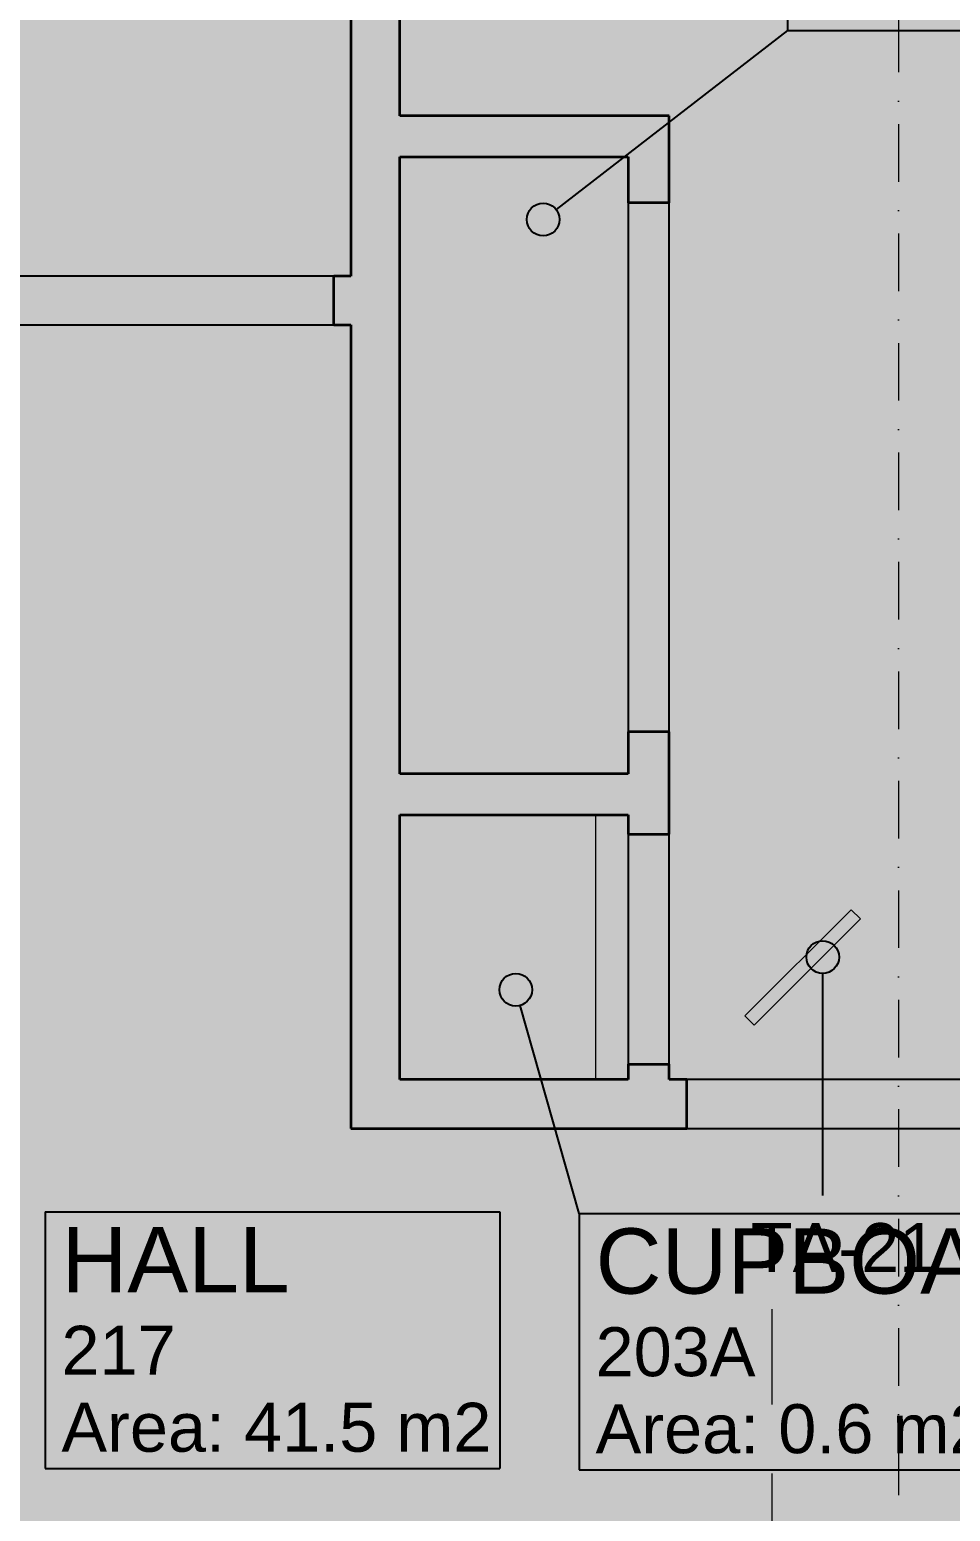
# Model space of a CAD drawing. Header units: millimetres. Extents: x -14278 to 101596, y -22378 to 34603.
# Drawn here: x 63031 to 65849, y 4946 to 9484 of the extents above; entities that cross this region are included whole.
import ezdxf
from ezdxf.enums import TextEntityAlignment as Align

# ---------------------------------------------------------------- set-up
doc = ezdxf.new("R2010")
doc.units = ezdxf.units.MM
doc.header["$MEASUREMENT"] = 0
doc.linetypes.add('Dot & Dashed', pattern=[335.138881, 176.388884, -88.194442, 0, -70.555556])
doc.linetypes.add('Long Dashed', pattern=[529.166651, 317.499995, -211.666656])
for name, color, linetype in [('A-Zz_20_10_90-T_TextFFEInternal', 7, 'Continuous'), ('A-Zz_60_50_80-P_MarkerSectionStairs', 7, 'Continuous'), ('NewA-Ee_25_10-M_WallsInternal', 7, 'Continuous'), ('NewA-Ee_30_40-M_Floors', 7, 'Continuous'), ('NewA-Ee_40_20-M_GeneralFFAndEInternalEquipment', 7, 'Continuous'), ('NewA-Ee_40_20-M_GeneralFFAndEInternalFixed', 7, 'Continuous'), ('NewA-SL-M_SpacesInternal', 7, 'Continuous'), ('NewA-Ss_30_25-M_CeilingAndSoffitSystems', 7, 'Continuous'), ('NewA-Zz_20_10_90-T_TextFFEInternal', 7, 'Continuous'), ('NewA-Zz_35_40_80-M_GridStructural', 7, 'Continuous'), ('NewA-Zz_50_10_90-P_BoundarySpace', 7, 'Continuous'), ('NewA-Zz_50_90_00-M_GrossInternal', 7, 'Continuous')]:
    doc.layers.add(name, color=color, linetype=linetype)
doc.styles.add('GENERATED_STYLE_1', font='')
doc.styles.get('GENERATED_STYLE_1').set_extended_font_data('Arial')

# ---------------------------------------------------------------- blocks, each defined once
blk = doc.blocks.new('Slab_29_2', base_point=(92290.2, 4673.4))
at = {"layer": 'NewA-Ee_30_40-M_Floors', "linetype": 'Continuous', "lineweight": 13}
blk.add_hatch(color=254, dxfattribs=at).paths.add_polyline_path([(92290.2, 4673.4), (92290.2, 10970.6), (94739.9, 10970.6), (94739.9, 13222.7), (60190.4, 13222.7), (60190.4, 4673.4)])
blk = doc.blocks.new('HALL_217_37_2', base_point=(63774.1, 5508.9))
at = {"layer": 'NewA-SL-M_SpacesInternal', "color": 253, "linetype": 'Continuous', "lineweight": 13}
for p, q in [((64013.7, 8579), (62713.2, 8579)), ((64013.7, 6118.3), (64013.7, 8579)), ((92290.2, 6118.3), (64013.7, 6118.3))]:
    blk.add_line(p, q, dxfattribs=at)
at = {"layer": 'NewA-SL-M_SpacesInternal', "linetype": 'Continuous'}
for p, q in [((63078.1, 5862.5), (63078.1, 5548.2)), ((63078.1, 5862.5), (64470.2, 5862.5)), ((64470.2, 5862.5), (64470.2, 5548.2)), ((63078.1, 5548.2), (63078.1, 5312.5)), ((64470.2, 5548.2), (64470.2, 5312.5)), ((63078.1, 5312.5), (63078.1, 5076.7)), ((64470.2, 5312.5), (64470.2, 5076.7)), ((63078.1, 5076.7), (64470.2, 5076.7))]:
    blk.add_line(p, q, dxfattribs=at)
at = {"layer": 'NewA-SL-M_SpacesInternal', "color": 5, "lineweight": 70, "style": 'GENERATED_STYLE_1'}
for tag, height, p in [('ROOM_NAME', 200, (63128.1, 5816.7)), ('ROOM_NUMBER', 150, (63128.1, 5513.9)), ('adj_text', 150, (63128.1, 5278.2))]:
    blk.add_attdef(tag, text='', height=height, dxfattribs=at).set_placement(p, align=Align.TOP_LEFT)
blk = doc.blocks.new('STORAGE_202_39_2', base_point=(61447, 11866.1))
at = {"layer": 'NewA-SL-M_SpacesInternal', "color": 253, "linetype": 'Continuous', "lineweight": 13}
for p, q in [((60190.4, 13222.7), (60190.4, 8729)), ((64013.7, 13222.7), (60190.4, 13222.7)), ((64013.7, 8729), (64013.7, 13222.7)), ((60190.4, 8729), (64013.7, 8729))]:
    blk.add_line(p, q, dxfattribs=at)
at = {"layer": 'NewA-SL-M_SpacesInternal', "linetype": 'Continuous'}
for p, q in [((60728.9, 12219.7), (60728.9, 11905.4)), ((60728.9, 12219.7), (62165.1, 12219.7)), ((62165.1, 12219.7), (62165.1, 11905.4)), ((60728.9, 11905.4), (60728.9, 11669.7)), ((62165.1, 11905.4), (62165.1, 11669.7)), ((60728.9, 11669.7), (60728.9, 11434)), ((62165.1, 11669.7), (62165.1, 11434)), ((60728.9, 11434), (62165.1, 11434))]:
    blk.add_line(p, q, dxfattribs=at)
at = {"layer": 'NewA-SL-M_SpacesInternal', "color": 5, "lineweight": 70, "style": 'GENERATED_STYLE_1'}
for tag, height, p in [('ROOM_NAME', 200, (60778.9, 12174)), ('ROOM_NUMBER', 150, (60778.9, 11871.1)), ('adj_text', 150, (60778.9, 11635.4))]:
    blk.add_attdef(tag, text='', height=height, dxfattribs=at).set_placement(p, align=Align.TOP_LEFT)
blk = doc.blocks.new('BEDROOM_203_40_2', base_point=(66475.4, 12688))
at = {"layer": 'NewA-SL-M_SpacesInternal', "color": 253, "linetype": 'Continuous', "lineweight": 13}
for p, q in [((64163.7, 13222.7), (64163.7, 9219.3)), ((64163.7, 9219.3), (64988.1, 9219.3)), ((64988.1, 9219.3), (64988.1, 6268.3)), ((64988.1, 6268.3), (66216.6, 6268.3))]:
    blk.add_line(p, q, dxfattribs=at)
at = {"layer": 'NewA-SL-M_SpacesInternal', "color": 5, "lineweight": 70, "style": 'GENERATED_STYLE_1'}
for tag, height, p in [('ROOM_NAME', 200, (65766.8, 12995.8)), ('ROOM_NUMBER', 150, (65766.8, 12693)), ('adj_text', 150, (65766.8, 12457.2))]:
    blk.add_attdef(tag, text='', height=height, dxfattribs=at).set_placement(p, align=Align.TOP_LEFT)
blk = doc.blocks.new('CUPBOARD 1_203B_49_2', base_point=(66292.4, 9913.4))
at = {"layer": 'NewA-SL-M_SpacesInternal', "linetype": 'Continuous'}
for p, q in [((65350.8, 10267), (65350.8, 9952.7)), ((65350.8, 10267), (67234, 10267)), ((67234, 10267), (67234, 9952.7)), ((65350.8, 9952.7), (65350.8, 9717)), ((67234, 9952.7), (67234, 9717)), ((65350.8, 9717), (65350.8, 9481.3)), ((67234, 9717), (67234, 9481.3)), ((65350.8, 9481.3), (67234, 9481.3))]:
    blk.add_line(p, q, dxfattribs=at)
at = {"layer": 'NewA-SL-M_SpacesInternal', "color": 253, "linetype": 'Continuous', "lineweight": 13}
for p, q in [((64163.7, 9094.3), (64163.7, 7203.9)), ((64863.1, 9094.3), (64163.7, 9094.3)), ((64863.1, 7203.9), (64863.1, 9094.3)), ((64163.7, 7203.9), (64863.1, 7203.9))]:
    blk.add_line(p, q, dxfattribs=at)
at = {"layer": 'NewA-SL-M_SpacesInternal', "color": 5, "lineweight": 70, "style": 'GENERATED_STYLE_1'}
for tag, height, p in [('ROOM_NAME', 200, (65400.8, 10221.3)), ('ROOM_NUMBER', 150, (65400.8, 9918.4)), ('adj_text', 150, (65400.8, 9682.7))]:
    blk.add_attdef(tag, text='', height=height, dxfattribs=at).set_placement(p, align=Align.TOP_LEFT)
blk = doc.blocks.new('CUPBOARD 2_203A_50_2', base_point=(65654.7, 5504.5))
at = {"layer": 'NewA-SL-M_SpacesInternal', "color": 253, "linetype": 'Continuous', "lineweight": 13}
for p, q in [((64163.7, 7079.1), (64163.7, 6268.3)), ((64863.1, 7079.1), (64163.7, 7079.1)), ((64863.1, 6268.3), (64863.1, 7079.1)), ((64163.7, 6268.3), (64863.1, 6268.3))]:
    blk.add_line(p, q, dxfattribs=at)
at = {"layer": 'NewA-SL-M_SpacesInternal', "linetype": 'Continuous'}
for p, q in [((64713.1, 5858), (64713.1, 5543.8)), ((64713.1, 5858), (66596.3, 5858)), ((66596.3, 5858), (66596.3, 5543.8)), ((64713.1, 5543.8), (64713.1, 5308)), ((66596.3, 5543.8), (66596.3, 5308)), ((64713.1, 5308), (64713.1, 5072.3)), ((66596.3, 5308), (66596.3, 5072.3)), ((64713.1, 5072.3), (66596.3, 5072.3))]:
    blk.add_line(p, q, dxfattribs=at)
at = {"layer": 'NewA-SL-M_SpacesInternal', "color": 5, "lineweight": 70, "style": 'GENERATED_STYLE_1'}
for tag, height, p in [('ROOM_NAME', 200, (64763.1, 5812.3)), ('ROOM_NUMBER', 150, (64763.1, 5509.5)), ('adj_text', 150, (64763.1, 5273.8))]:
    blk.add_attdef(tag, text='', height=height, dxfattribs=at).set_placement(p, align=Align.TOP_LEFT)
blk = doc.blocks.new('Slab_38_2', base_point=(60190.4, 8729))
at = {"layer": 'NewA-Ss_30_25-M_CeilingAndSoffitSystems', "linetype": 'Continuous', "lineweight": 0}
blk.add_hatch(color=255, dxfattribs=at).paths.add_polyline_path([(60190.4, 8729), (62001, 8729), (62001, 9319.5), (62566.2, 9319.5), (62566.2, 8729), (64013.7, 8729), (64013.7, 13222.7), (60190.4, 13222.7)])
at = {"layer": 'NewA-Ss_30_25-M_CeilingAndSoffitSystems', "color": 6, "linetype": 'Continuous', "lineweight": 13, "flags": 128}
blk.add_lwpolyline([(60190.4, 8729), (62001, 8729), (62001, 9319.5), (62566.2, 9319.5), (62566.2, 8729), (64013.7, 8729), (64013.7, 13222.7), (60190.4, 13222.7)], close=True, dxfattribs=at)
blk = doc.blocks.new('Slab_39_2', base_point=(64163.7, 13222.7))
at = {"layer": 'NewA-Ss_30_25-M_CeilingAndSoffitSystems', "linetype": 'Continuous', "lineweight": 0}
blk.add_hatch(color=255, dxfattribs=at).paths.add_polyline_path([(64163.7, 13222.7), (64163.7, 9219.3), (64988.1, 9219.3), (64988.1, 6268.3), (66216.6, 6268.3), (66216.6, 9219.3), (67991.7, 9219.3), (67991.7, 13222.7)])
at = {"layer": 'NewA-Ss_30_25-M_CeilingAndSoffitSystems', "color": 6, "linetype": 'Continuous', "lineweight": 13, "flags": 128}
blk.add_lwpolyline([(64163.7, 13222.7), (67991.7, 13222.7), (67991.7, 9219.3), (66216.6, 9219.3), (66216.6, 6268.3), (64988.1, 6268.3), (64988.1, 9219.3), (64163.7, 9219.3)], close=True, dxfattribs=at)
blk = doc.blocks.new('Slab_46_2', base_point=(92290.2, 4823.3))
at = {"layer": 'NewA-Ss_30_25-M_CeilingAndSoffitSystems', "linetype": 'Continuous', "lineweight": 0}
blk.add_hatch(color=255, dxfattribs=at).paths.add_polyline_path([(92290.2, 4823.3), (92290.2, 6118.3), (64013.7, 6118.3), (64013.7, 8579), (62713.2, 8579), (62713.2, 4817.8)])
at = {"layer": 'NewA-Ss_30_25-M_CeilingAndSoffitSystems', "color": 6, "linetype": 'Continuous', "lineweight": 13, "flags": 128}
blk.add_lwpolyline([(92290.2, 4823.3), (62713.2, 4817.8), (62713.2, 8579), (64013.7, 8579), (64013.7, 6118.3), (92290.2, 6118.3)], close=True, dxfattribs=at)
blk = doc.blocks.new('Slab_63_2', base_point=(64163.7, 9094.3))
at = {"layer": 'NewA-Ss_30_25-M_CeilingAndSoffitSystems', "linetype": 'Continuous', "lineweight": 0}
blk.add_hatch(color=255, dxfattribs=at).paths.add_polyline_path([(64163.7, 9094.3), (64163.7, 7203.9), (64863.1, 7203.9), (64863.1, 9094.3)])
at = {"layer": 'NewA-Ss_30_25-M_CeilingAndSoffitSystems', "color": 6, "linetype": 'Continuous', "lineweight": 13, "flags": 128}
blk.add_lwpolyline([(64163.7, 9094.3), (64863.1, 9094.3), (64863.1, 7203.9), (64163.7, 7203.9)], close=True, dxfattribs=at)
blk = doc.blocks.new('Slab_64_2', base_point=(64163.7, 7078.9))
at = {"layer": 'NewA-Ss_30_25-M_CeilingAndSoffitSystems', "linetype": 'Continuous', "lineweight": 0}
blk.add_hatch(color=255, dxfattribs=at).paths.add_polyline_path([(64163.7, 7078.9), (64163.7, 6268.3), (64863.1, 6268.3), (64863.1, 7078.9)])
at = {"layer": 'NewA-Ss_30_25-M_CeilingAndSoffitSystems', "color": 6, "linetype": 'Continuous', "lineweight": 13, "flags": 128}
blk.add_lwpolyline([(64163.7, 7078.9), (64863.1, 7078.9), (64863.1, 6268.3), (64163.7, 6268.3)], close=True, dxfattribs=at)
blk = doc.blocks.new('Wall_92_2', base_point=(64013.7, 13222.7))
at = {"layer": 'NewA-Ee_25_10-M_WallsInternal', "color": 92, "linetype": 'Continuous', "lineweight": 35, "flags": 128}
for points in [[(64013.7, 13222.7), (64013.7, 8729)], [(64163.7, 9219.3), (64163.7, 13222.7)], [(64163.7, 7203.9), (64163.7, 9094.3)], [(64013.7, 8579), (64013.7, 6118.3)], [(64163.7, 6268.3), (64163.7, 7078.9)]]:
    blk.add_lwpolyline(points, dxfattribs=at)
blk = doc.blocks.new('Wall_93_2', base_point=(64013.7, 6118.3))
at = {"layer": 'NewA-Ee_25_10-M_WallsInternal', "color": 92, "linetype": 'Continuous', "lineweight": 35}
blk.add_line((65042.3, 6118.3), (65042.3, 6268.3), dxfattribs=at)
at = {"layer": 'NewA-Ee_25_10-M_WallsInternal', "linetype": 'Continuous'}
for p, q in [((66052.3, 6268.3), (65042.3, 6268.3)), ((65042.3, 6118.3), (66052.3, 6118.3))]:
    blk.add_line(p, q, dxfattribs=at)
at = {"layer": 'NewA-Ee_25_10-M_WallsInternal', "color": 92, "linetype": 'Continuous', "lineweight": 35, "flags": 128}
for points in [[(64863.1, 6268.3), (64163.7, 6268.3)], [(65042.3, 6268.3), (64988.1, 6268.3)], [(64013.7, 6118.3), (65042.3, 6118.3)]]:
    blk.add_lwpolyline(points, dxfattribs=at)
blk = doc.blocks.new('Wall_102_2', base_point=(64988.1, 9219.3))
at = {"layer": 'NewA-Ee_25_10-M_WallsInternal', "color": 92, "linetype": 'Continuous', "lineweight": 35, "flags": 128}
for points in [[(64988.1, 9219.3), (64163.7, 9219.3)], [(64163.7, 9094.3), (64863.1, 9094.3)]]:
    blk.add_lwpolyline(points, dxfattribs=at)
blk = doc.blocks.new('Wall_103_2', base_point=(64988.1, 9219.3))
at = {"layer": 'NewA-Ee_25_10-M_WallsInternal', "color": 92, "linetype": 'Continuous', "lineweight": 35}
for p, q in [((64988.1, 8953.1), (64863.1, 8953.1)), ((64988.1, 7333.1), (64863.1, 7333.1)), ((64863.1, 7019.8), (64988.1, 7019.8)), ((64863.1, 6314.8), (64988.1, 6314.8))]:
    blk.add_line(p, q, dxfattribs=at)
at = {"layer": 'NewA-Ee_25_10-M_WallsInternal', "linetype": 'Continuous'}
for p, q in [((64863.1, 8953.1), (64863.1, 7333.1)), ((64988.1, 7333.1), (64988.1, 8953.1)), ((64863.1, 7019.8), (64863.1, 6314.8)), ((64988.1, 6314.8), (64988.1, 7019.8))]:
    blk.add_line(p, q, dxfattribs=at)
at = {"layer": 'NewA-Ee_25_10-M_WallsInternal', "color": 92, "linetype": 'Continuous', "lineweight": 35, "flags": 128}
for points in [[(64988.1, 8953.1), (64988.1, 9219.3)], [(64863.1, 9094.3), (64863.1, 8953.1)], [(64863.1, 7333.1), (64863.1, 7203.9)], [(64988.1, 7019.8), (64988.1, 7333.1)], [(64863.1, 7078.9), (64863.1, 7019.8)], [(64863.1, 6314.8), (64863.1, 6268.3)], [(64988.1, 6268.3), (64988.1, 6314.8)]]:
    blk.add_lwpolyline(points, dxfattribs=at)
blk = doc.blocks.new('Wall_104_2', base_point=(64013.7, 8729))
at = {"layer": 'NewA-Ee_25_10-M_WallsInternal', "color": 92, "linetype": 'Continuous', "lineweight": 35}
for p, q in [((62951.7, 8579), (62951.7, 8729)), ((63961.7, 8579), (63961.7, 8729))]:
    blk.add_line(p, q, dxfattribs=at)
at = {"layer": 'NewA-Ee_25_10-M_WallsInternal', "linetype": 'Continuous'}
for p, q in [((63961.7, 8729), (62951.7, 8729)), ((62951.7, 8579), (63961.7, 8579))]:
    blk.add_line(p, q, dxfattribs=at)
at = {"layer": 'NewA-Ee_25_10-M_WallsInternal', "color": 92, "linetype": 'Continuous', "lineweight": 35, "flags": 128}
for points in [[(62951.7, 8729), (60190.4, 8729)], [(60190.4, 8729), (60190.4, 8579)], [(64013.7, 8729), (63961.7, 8729)], [(60190.4, 8579), (62588.2, 8579)], [(62713.2, 8579), (62951.7, 8579)], [(63961.7, 8579), (64013.7, 8579)]]:
    blk.add_lwpolyline(points, dxfattribs=at)
blk = doc.blocks.new('Wall_125_2', base_point=(64013.7, 7203.9))
at = {"layer": 'NewA-Ee_25_10-M_WallsInternal', "color": 92, "linetype": 'Continuous', "lineweight": 35, "flags": 128}
for points in [[(64863.1, 7203.9), (64163.7, 7203.9)], [(64163.7, 7078.9), (64863.1, 7078.9)]]:
    blk.add_lwpolyline(points, dxfattribs=at)
blk = doc.blocks.new('Standard grid marker')
at = {"layer": 'NewA-Zz_35_40_80-M_GridStructural', "color": 6, "linetype": 'Dot & Dashed', "lineweight": 13}
blk.add_line((1000, 0), (18130.8, 0), dxfattribs=at)
at = {"layer": 'NewA-Zz_35_40_80-M_GridStructural', "style": 'GENERATED_STYLE_1'}
blk.add_attdef('AC_MarkerText_1', text='', height=250, rotation=90, dxfattribs=at).set_placement((-250, 14.3), align=Align.MIDDLE_CENTER)
blk = doc.blocks.new('Shelves 20')
at = {"layer": 'NewA-Ee_40_20-M_GeneralFFAndEInternalFixed', "color": 6, "linetype": 'Continuous', "lineweight": 13}
for p, q in [((405.4, 0), (-405.4, 0)), ((405.4, -600), (405.4, 0)), ((-405.4, 0), (-405.4, -600)), ((-405.4, -600), (405.4, -600))]:
    blk.add_line(p, q, dxfattribs=at)
blk = doc.blocks.new('Mirror 19_4')
at = {"layer": 'NewA-Ee_40_20-M_GeneralFFAndEInternalEquipment', "color": 1, "linetype": 'Continuous', "lineweight": 18}
for p, q in [((460, 40), (0, 40)), ((0, 40), (0, 0)), ((460, 40), (0, 40)), ((0, 40), (0, 0)), ((0, 0), (460, 0)), ((0, 0), (460, 0)), ((460, 0), (460, 40)), ((460, 0), (460, 40))]:
    blk.add_line(p, q, dxfattribs=at)
blk = doc.blocks.new('Line_127_2', base_point=(65458.1, 5912.8))
at = {"layer": 'NewA-Zz_20_10_90-T_TextFFEInternal', "linetype": 'Continuous'}
blk.add_hatch(color=256, dxfattribs=at).paths.add_polyline_path([(65508.1, 6643.2), (65504.3, 6662.3), (65493.5, 6678.5), (65477.2, 6689.4), (65458.1, 6693.2), (65439, 6689.4), (65422.7, 6678.5), (65411.9, 6662.3), (65408.1, 6643.2), (65411.9, 6624), (65422.7, 6607.8), (65439, 6597), (65458.1, 6593.2), (65477.2, 6597), (65493.5, 6607.8), (65504.3, 6624)])
blk.add_line((65458.1, 5912.8), (65458.1, 6593.2), dxfattribs=at)
blk.add_circle((65458.1, 6643.2), 50, dxfattribs=at)
blk = doc.blocks.new('Line_175_2', base_point=(65350.8, 9481.3))
at = {"layer": 'NewA-Zz_50_10_90-P_BoundarySpace', "linetype": 'Continuous'}
blk.add_hatch(color=256, dxfattribs=at).paths.add_polyline_path([(64652.5, 8902), (64648.7, 8921.2), (64637.8, 8937.4), (64621.6, 8948.2), (64602.5, 8952), (64583.3, 8948.2), (64567.1, 8937.4), (64556.3, 8921.2), (64552.5, 8902), (64556.3, 8882.9), (64567.1, 8866.7), (64583.3, 8855.9), (64602.5, 8852), (64621.6, 8855.9), (64637.8, 8866.7), (64648.7, 8882.9)])
blk.add_line((65350.8, 9481.3), (64642, 8932.7), dxfattribs=at)
blk.add_circle((64602.5, 8902), 50, dxfattribs=at)
blk = doc.blocks.new('Line_176_2', base_point=(64713.1, 5858))
at = {"layer": 'NewA-Zz_50_10_90-P_BoundarySpace', "linetype": 'Continuous'}
blk.add_hatch(color=256, dxfattribs=at).paths.add_polyline_path([(64568.7, 6543), (64564.9, 6562.1), (64554.1, 6578.3), (64537.8, 6589.1), (64518.7, 6593), (64499.6, 6589.1), (64483.4, 6578.3), (64472.5, 6562.1), (64468.7, 6543), (64472.5, 6523.8), (64483.4, 6507.6), (64499.6, 6496.8), (64518.7, 6493), (64537.8, 6496.8), (64554.1, 6507.6), (64564.9, 6523.8)])
blk.add_line((64713.1, 5858), (64532.4, 6494.9), dxfattribs=at)
blk.add_circle((64518.7, 6543), 50, dxfattribs=at)
blk = doc.blocks.new('Cutting Plane_18_2', base_point=(65303.3, -1877))
at = {"layer": 'A-Zz_60_50_80-P_MarkerSectionStairs', "color": 6, "linetype": 'Long Dashed', "lineweight": 13}
blk.add_line((65303.3, -1077), (65303.3, 5565.2), dxfattribs=at)
blk = doc.blocks.new('Label_238_2', base_point=(65098.4, 5912.8))
at = {"layer": 'A-Zz_20_10_90-T_TextFFEInternal', "insert": (65523.4, 5828.5), "char_height": 150, "attachment_point": 2, "style": 'GENERATED_STYLE_1'}
blk.add_mtext('\\fArial|b0|i0|c0|p34;TA-21\\fArial|b0|i0|c0|p34;\\fArial|b0|i0|c0|p34;\\fArial|b0|i0|c0|p34;\\fArial|b0|i0|c0|p34;\\fArial|b0|i0|c0|p34;\\fArial|b0|i0|c0|p34;\\fArial|b0|i0|c0|p34;\\fArial|b0|i0|c0|p34;\\fArial|b0|i0|c0|p34;\\fArial|b0|i0|c0|p34;\\fArial|b0|i0|c0|p34;\\fArial|b0|i0|c0|p34;\\fArial|b0|i0|c0|p34;\\fArial|b0|i0|c0|p34;\\fArial|b0|i0|c0|p34;\\fArial|b0|i0|c0|p34;\\fArial|b0|i0|c0|p34;\\fArial|b0|i0|c0|p34;\\fArial|b0|i0|c0|p34;\\fArial|b0|i0|c0|p34;\\fArial|b0|i0|c0|p34;\\fArial|b0|i0|c0|p34;\\fArial|b0|i0|c0|p34;\\fArial|b0|i0|c0|p34;\\fArial|b0|i0|c0|p34;\\fArial|b0|i0|c0|p34;\\fArial|b0|i0|c0|p34;\\fArial|b0|i0|c0|p34;\\fArial|b0|i0|c0|p34;}', dxfattribs=at)

msp = doc.modelspace()

# ---------------------------------------------------------------- hatches: boundary and pattern name
at = {"layer": 'NewA-Zz_50_90_00-M_GrossInternal', "linetype": 'Continuous', "lineweight": 140}
msp.add_hatch(color=1, dxfattribs=at).paths.add_polyline_path([(60190.4, 13222.7), (94739.9, 13222.7), (94739.9, 4823.3), (65539.9, 4823.3), (65539.9, 273.3), (62090.4, 273.3), (62090.4, 4823.3), (60190.4, 4823.3)])

# ---------------------------------------------------------------- block references
at = {"layer": 'A-Zz_20_10_90-T_TextFFEInternal', "color": 6, "linetype": 'Continuous', "lineweight": 13}
msp.add_blockref('Label_238_2', (65098.4, 5912.8), dxfattribs=at)
at = {"layer": 'A-Zz_60_50_80-P_MarkerSectionStairs', "color": 6, "lineweight": 13}
msp.add_blockref('Cutting Plane_18_2', (65303.3, -1877), dxfattribs=at)
at = {"layer": 'NewA-Ee_25_10-M_WallsInternal', "color": 92, "lineweight": 35}
for name, p in [('Wall_92_2', (64013.7, 13222.7)), ('Wall_102_2', (64988.1, 9219.3)), ('Wall_103_2', (64988.1, 9219.3)), ('Wall_104_2', (64013.7, 8729)), ('Wall_125_2', (64013.7, 7203.9)), ('Wall_93_2', (64013.7, 6118.3))]:
    msp.add_blockref(name, p, dxfattribs=at)
at = {"layer": 'NewA-Ee_30_40-M_Floors', "color": 6, "linetype": 'Continuous', "lineweight": 13}
msp.add_blockref('Slab_29_2', (92290.2, 4673.4), dxfattribs=at)
at = {"layer": 'NewA-Ee_40_20-M_GeneralFFAndEInternalEquipment', "color": 6, "linetype": 'Continuous', "lineweight": 13, "zscale": 1000, "rotation": 225}
msp.add_blockref('Mirror 19_4', (65545.4, 6788.1), dxfattribs=at)
at = {"layer": 'NewA-Ee_40_20-M_GeneralFFAndEInternalFixed', "color": 6, "linetype": 'Continuous', "lineweight": 13, "zscale": 1000, "rotation": 90}
msp.add_blockref('Shelves 20', (64163.7, 6673.7), dxfattribs=at)
at = {"layer": 'NewA-SL-M_SpacesInternal', "linetype": 'Continuous'}
for name, p, values in [('STORAGE_202_39_2', (61447, 11866.1), {'ROOM_NAME': 'STORAGE', 'ROOM_NUMBER': '202', 'adj_text': 'Area: 17.2 m2'}), ('CUPBOARD 1_203B_49_2', (66292.4, 9913.4), {'ROOM_NAME': 'CUPBOARD 1', 'ROOM_NUMBER': '203B', 'adj_text': 'Area: 1.3 m2'}), ('HALL_217_37_2', (63774.1, 5508.9), {'ROOM_NAME': 'HALL', 'ROOM_NUMBER': '217', 'adj_text': 'Area: 41.5 m2'}), ('CUPBOARD 2_203A_50_2', (65654.7, 5504.5), {'ROOM_NAME': 'CUPBOARD 2', 'ROOM_NUMBER': '203A', 'adj_text': 'Area: 0.6 m2'})]:
    msp.add_blockref(name, p, dxfattribs=at).add_auto_attribs(values)
msp.add_blockref('BEDROOM_203_40_2', (66475.4, 12688), dxfattribs=at)
at = {"layer": 'NewA-Ss_30_25-M_CeilingAndSoffitSystems', "color": 6, "linetype": 'Continuous', "lineweight": 13}
for name, p in [('Slab_38_2', (60190.4, 8729)), ('Slab_39_2', (64163.7, 13222.7)), ('Slab_63_2', (64163.7, 9094.3)), ('Slab_46_2', (92290.2, 4823.3)), ('Slab_64_2', (64163.7, 7078.9))]:
    msp.add_blockref(name, p, dxfattribs=at)
at = {"layer": 'NewA-Zz_20_10_90-T_TextFFEInternal', "linetype": 'Continuous'}
msp.add_blockref('Line_127_2', (65458.1, 5912.8), dxfattribs=at)
at = {"layer": 'NewA-Zz_35_40_80-M_GridStructural', "color": 1, "linetype": 'Continuous', "lineweight": 18, "zscale": 1000, "rotation": 270}
msp.add_blockref('Standard grid marker', (65690.2, 15893.2), dxfattribs=at)
at = {"layer": 'NewA-Zz_50_10_90-P_BoundarySpace', "linetype": 'Continuous'}
for name, p in [('Line_175_2', (65350.8, 9481.3)), ('Line_176_2', (64713.1, 5858))]:
    msp.add_blockref(name, p, dxfattribs=at)

doc.saveas('drawing.dxf')
